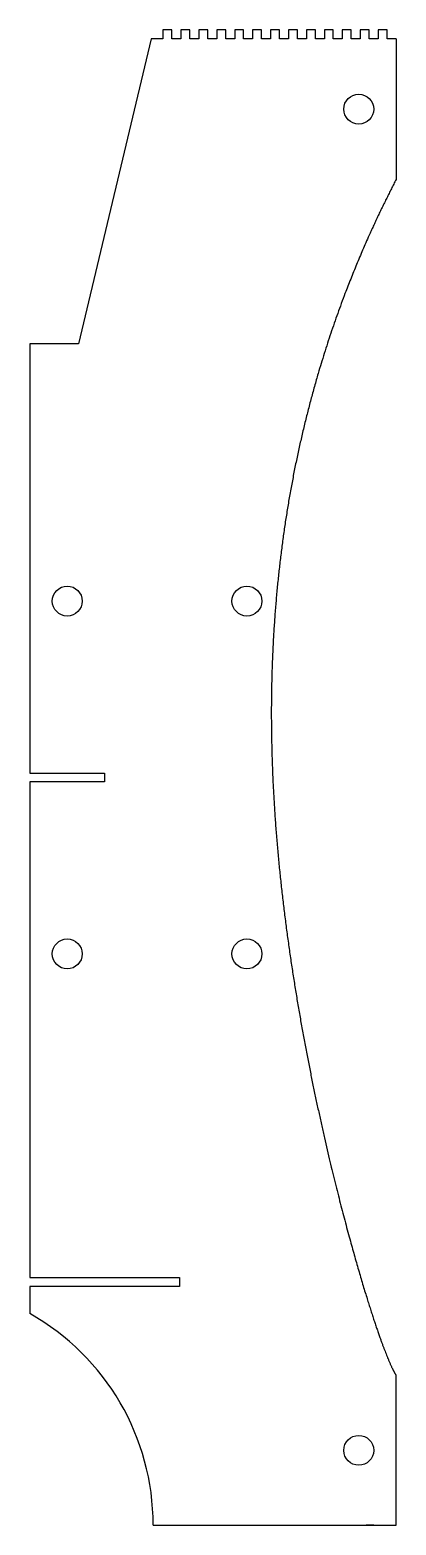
# Model space of a CAD drawing. Header units: millimetres. Extents: x -245 to 0, y 0 to 1000.
import ezdxf

# ---------------------------------------------------------------- set-up
doc = ezdxf.new("R2010")
doc.units = ezdxf.units.MM
doc.layers.get('0').update_dxf_attribs({"linetype": 'CONTINUOUS'})

msp = doc.modelspace()

# ---------------------------------------------------------------- linework, layer by layer
for p, q in [((-156, 1000), (-156, 994)), ((-150, 1000), (-156, 1000)), ((-150, 994), (-150, 1000)), ((-144, 1000), (-144, 994)), ((-138, 1000), (-144, 1000)), ((-138, 994), (-138, 1000)), ((-132, 1000), (-132, 994)), ((-126, 1000), (-132, 1000)), ((-126, 994), (-126, 1000)), ((-114, 1000), (-120, 1000)), ((-120, 1000), (-120, 994)), ((-114, 994), (-114, 1000)), ((-108, 1000), (-108, 994)), ((-102, 1000), (-108, 1000)), ((-102, 994), (-102, 1000)), ((-90, 1000), (-96, 1000)), ((-96, 1000), (-96, 994)), ((-90, 994), (-90, 1000)), ((-78, 1000), (-84, 1000)), ((-84, 1000), (-84, 994)), ((-78, 994), (-78, 1000)), ((-72, 1000), (-72, 994)), ((-66, 1000), (-72, 1000)), ((-66, 994), (-66, 1000)), ((-54, 1000), (-60, 1000)), ((-60, 1000), (-60, 994)), ((-54, 994), (-54, 1000)), ((-42, 1000), (-48, 1000)), ((-48, 1000), (-48, 994)), ((-42, 994), (-42, 1000)), ((-30, 1000), (-36, 1000)), ((-36, 1000), (-36, 994)), ((-30, 994), (-30, 1000)), ((-18, 1000), (-24, 1000)), ((-24, 1000), (-24, 994)), ((-18, 994), (-18, 1000)), ((-12, 1000), (-12, 994)), ((-6, 1000), (-12, 1000)), ((-6, 994), (-6, 1000)), ((-163.9, 994), (-212.5, 790)), ((-156, 994), (-163.9, 994)), ((-144, 994), (-150, 994)), ((-132, 994), (-138, 994)), ((-120, 994), (-126, 994)), ((-108, 994), (-114, 994)), ((-96, 994), (-102, 994)), ((-84, 994), (-90, 994)), ((-72, 994), (-78, 994)), ((-60, 994), (-66, 994)), ((-48, 994), (-54, 994)), ((-36, 994), (-42, 994)), ((-24, 994), (-30, 994)), ((-12, 994), (-18, 994)), ((0, 994), (-6, 994)), ((0, 994), (0, 900)), ((-245, 790), (-245, 503)), ((-212.5, 790), (-245, 790)), ((-245, 503), (-195, 503)), ((-195, 503), (-195, 497)), ((-245, 497), (-245, 165.5)), ((-195, 497), (-245, 497)), ((-245, 165.5), (-145, 165.5)), ((-145, 165.5), (-145, 159.5)), ((-245, 159.5), (-245, 141.4)), ((-145, 159.5), (-245, 159.5)), ((0, 0), (0, 100)), ((-162.5, 0), (0, 0)), ((-15, 0), (-20, 0))]:
    msp.add_line(p, q)
for centre in [(-25, 947), (-220, 618), (-99.8, 618), (-220, 382), (-99.8, 382), (-25, 50)]:
    msp.add_circle(centre, 10)
msp.add_arc((-325, 0), 162.5, 0, 60.5076)
msp.add_open_spline([(0, 900), (-5.7, 889), (-16.6, 866.8), (-31.6, 832.8), (-48.7, 786.1), (-65.2, 725.3), (-76.7, 662.4), (-83.1, 597.4), (-84.6, 531), (-81.3, 463.8), (-74, 397.3), (-63.8, 333.3), (-51.7, 273.5), (-39, 220.2), (-26.7, 174.9), (-15.8, 139), (-8.6, 118.4), (-3.9, 107.4), (-1.3, 102.1), (0, 100)], degree=5)

doc.saveas('drawing.dxf')
